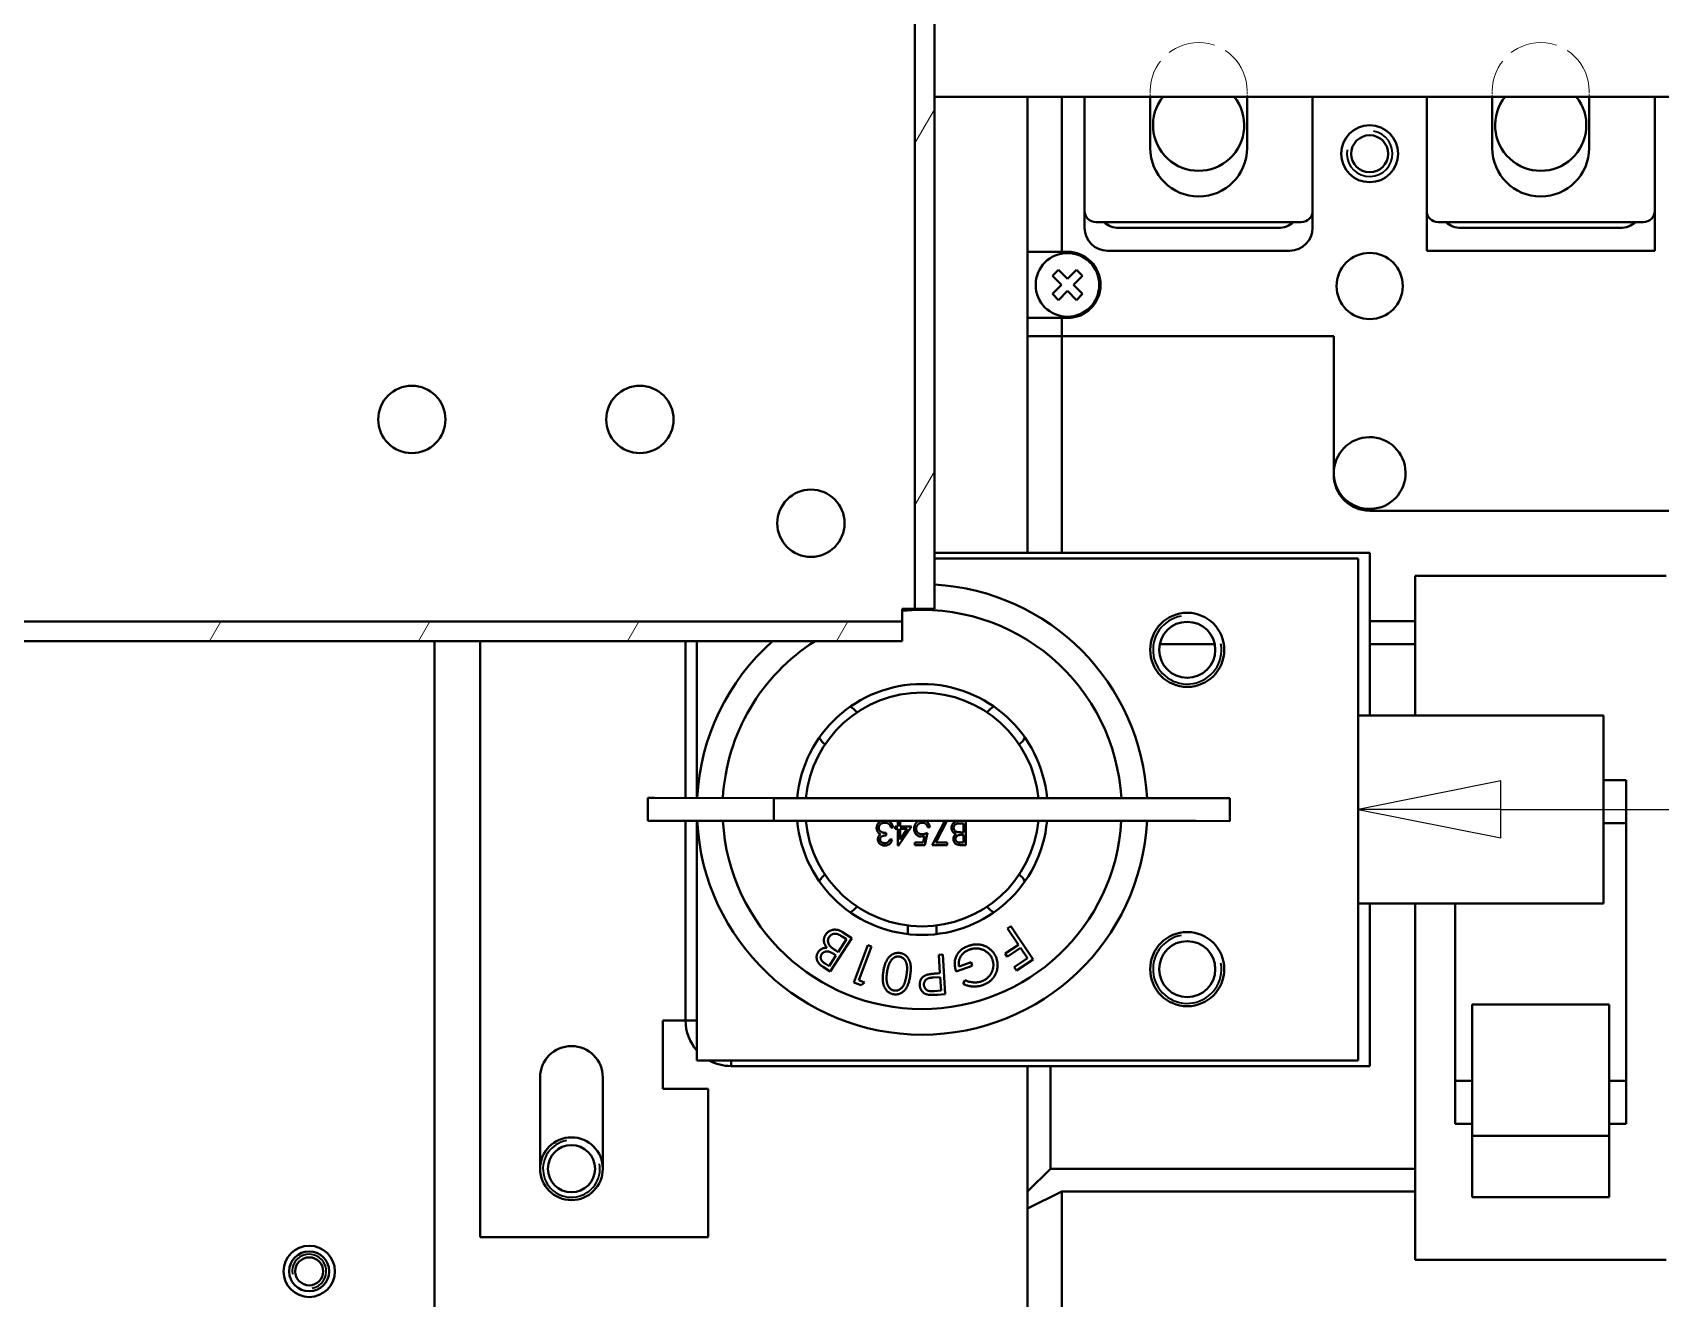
# Model space of a CAD drawing. Header units: millimetres. Extents: x 0 to 5945, y 0 to 4205.
# Drawn here: x 1734.5 to 1877.2, y 592.2 to 703.2 of the extents above; entities that cross this region are included whole.
import ezdxf

# ---------------------------------------------------------------- set-up
doc = ezdxf.new("R2010")
doc.units = ezdxf.units.MM
doc.header["$LTSCALE"] = 5
doc.linetypes.add('DASHED', pattern=[0.2067, 0.1654, -0.0413])
for name, color, linetype, lineweight in [('가려진 것(ISO)', 2, 'DASHED', 18), ('가시적인 것(ISO)', 3, 'Continuous', 40), ('가시적인 좁은 것(ISO)', 3, 'Continuous', 35), ('기호(ISO)', 5, 'Continuous', 25), ('해치(ISO)', 7, 'Continuous', 18)]:
    doc.layers.add(name, color=color, linetype=linetype, lineweight=lineweight)

msp = doc.modelspace()

# ---------------------------------------------------------------- hatches: boundary and pattern name
at = {"layer": '해치(ISO)'}
h = msp.add_hatch(dxfattribs=at)
h.set_pattern_fill('ANSI31', color=256, scale=127, angle=14.99998, style=0)
h.set_pattern_definition([(60, (0, 0), (-13.74815, 7.9375), [])])
edge = h.paths.add_edge_path()
edge.add_ellipse((1787.737, 669.241), major_axis=(2.95, 0), ratio=1, start_angle=0, end_angle=360)
edge = h.paths.add_edge_path()
edge.add_ellipse((1767.737, 669.241), major_axis=(2.95, 0), ratio=1, start_angle=0, end_angle=360)
edge = h.paths.add_edge_path()
edge.add_ellipse((1717.737, 669.241), major_axis=(2.95, 0), ratio=1, start_angle=0, end_angle=360)
edge = h.paths.add_edge_path()
edge.add_ellipse((1697.737, 669.241), major_axis=(2.95, 0), ratio=1, start_angle=0, end_angle=360)
edge = h.paths.add_edge_path()
edge.add_ellipse((1677.737, 669.241), major_axis=(2.95, 0), ratio=1, start_angle=0, end_angle=360)
edge = h.paths.add_edge_path()
edge.add_ellipse((1802.737, 734.141), major_axis=(2.95, 0), ratio=1, start_angle=0, end_angle=360)
edge = h.paths.add_edge_path()
edge.add_ellipse((1662.737, 734.141), major_axis=(2.95, 0), ratio=1, start_angle=0, end_angle=360)
edge = h.paths.add_edge_path()
edge.add_ellipse((1662.737, 660.141), major_axis=(2.95, 0), ratio=1, start_angle=0, end_angle=360)
edge = h.paths.add_edge_path()
edge.add_ellipse((1802.737, 660.141), major_axis=(2.95, 0), ratio=1, start_angle=0, end_angle=360)
h.paths.add_polyline_path([(1651.908, 741.641), (1651.908, 652.641), (1653.619, 652.641), (1653.619, 741.641)])
h.paths.add_polyline_path([(1813.565, 652.641), (1813.565, 741.641), (1811.855, 741.641), (1811.855, 652.641)])
h.paths.add_polyline_path([(1654.737, 651.523), (1654.737, 649.813), (1810.737, 649.813), (1810.737, 651.523)])
h.paths.add_polyline_path([(1654.737, 744.469), (1654.737, 742.759), (1810.737, 742.759), (1810.737, 744.469)])

# ---------------------------------------------------------------- linework, layer by layer
at = {"layer": '가려진 것(ISO)', "ltscale": 0.19037}
for p, q in [((1832.487, 698.041), (1832.487, 697.541)), ((1840.987, 697.541), (1840.987, 698.041)), ((1862.487, 697.541), (1862.487, 698.041)), ((1870.987, 698.041), (1870.987, 697.541))]:
    msp.add_line(p, q, dxfattribs=at)
at = {"layer": '가려진 것(ISO)', "ltscale": 5.086114}
for centre in [(1836.737, 698.041), (1866.737, 698.041)]:
    msp.add_arc(centre, 4.25, 0, 180, dxfattribs=at)
at = {"layer": '가시적인 것(ISO)'}
for p, q in [((1811.855, 741.641), (1811.855, 652.641)), ((1813.565, 652.641), (1813.565, 741.641)), ((1813.565, 697.541), (1938.737, 697.541)), ((1821.737, 683.941), (1821.737, 697.541)), ((1824.737, 683.941), (1824.737, 697.541)), ((1826.737, 697.541), (1826.737, 686.041)), ((1832.487, 697.541), (1832.487, 693.041)), ((1840.987, 693.041), (1840.987, 697.541)), ((1846.737, 697.541), (1846.737, 686.041)), ((1856.737, 697.541), (1856.737, 684.041)), ((1862.487, 693.041), (1862.487, 697.541)), ((1870.987, 697.541), (1870.987, 693.041)), ((1876.737, 697.541), (1876.737, 684.041)), ((1845.737, 686.541), (1827.737, 686.541)), ((1829.737, 686.041), (1843.737, 686.041)), ((1857.737, 686.541), (1875.737, 686.541)), ((1859.737, 686.041), (1873.737, 686.041)), ((1821.737, 683.941), (1821.737, 678.141)), ((1824.737, 683.941), (1821.737, 683.941)), ((1824.737, 683.941), (1825.237, 683.941)), ((1844.737, 684.041), (1828.737, 684.041)), ((1876.737, 684.041), (1856.737, 684.041)), ((1823.911, 681.837), (1824.441, 682.367)), ((1824.706, 681.041), (1823.911, 681.837)), ((1823.911, 680.246), (1824.706, 681.041)), ((1824.441, 682.367), (1825.237, 681.571)), ((1825.237, 681.571), (1826.032, 682.367)), ((1826.562, 681.837), (1825.767, 681.041)), ((1825.767, 681.041), (1826.562, 680.246)), ((1826.032, 682.367), (1826.562, 681.837)), ((1824.441, 679.715), (1823.911, 680.246)), ((1825.237, 680.511), (1824.441, 679.715)), ((1826.032, 679.715), (1825.237, 680.511)), ((1826.562, 680.246), (1826.032, 679.715)), ((1821.737, 676.541), (1821.737, 678.141)), ((1821.737, 678.141), (1824.737, 678.141)), ((1824.737, 678.141), (1825.237, 678.141)), ((1824.737, 676.541), (1824.737, 678.141)), ((1821.737, 676.541), (1821.737, 657.541)), ((1824.737, 676.541), (1821.737, 676.541)), ((1848.587, 676.541), (1824.737, 676.541)), ((1824.737, 676.541), (1824.737, 657.541)), ((1848.587, 676.541), (1848.587, 664.391)), ((1881.737, 661.241), (1851.737, 661.241)), ((1813.565, 657.541), (1851.737, 657.541)), ((1850.737, 657.041), (1813.565, 657.041)), ((1850.737, 657.041), (1850.737, 613.041)), ((1851.737, 657.541), (1851.737, 643.291)), ((1855.737, 655.541), (1855.737, 643.291)), ((1877.737, 655.541), (1855.737, 655.541)), ((1811.855, 652.641), (1810.737, 652.641)), ((1810.737, 651.523), (1810.737, 652.641)), ((1811.855, 652.641), (1813.565, 652.641)), ((1810.737, 651.523), (1654.737, 651.523)), ((1810.737, 649.813), (1810.737, 651.523)), ((1855.737, 651.541), (1851.737, 651.541)), ((1654.737, 649.813), (1810.737, 649.813)), ((1769.737, 649.813), (1769.737, 444.541)), ((1773.737, 597.541), (1773.737, 649.813)), ((1791.737, 636.05), (1791.737, 649.813)), ((1792.737, 649.813), (1792.737, 636.05)), ((1838.144, 649.541), (1833.33, 649.541)), ((1855.737, 649.541), (1851.737, 649.541)), ((1850.737, 643.291), (1872.237, 643.291)), ((1872.237, 626.791), (1872.237, 643.291)), ((1872.237, 637.608), (1874.237, 637.608)), ((1874.237, 607.474), (1874.237, 637.608)), ((1788.424, 636.052), (1788.423, 634.052)), ((1789.009, 636.051), (1788.424, 636.052)), ((1789.009, 636.051), (1799.487, 636.047)), ((1799.487, 636.047), (1799.486, 634.047)), ((1799.487, 636.047), (1836.487, 636.031)), ((1839.487, 636.029), (1836.487, 636.031)), ((1839.487, 636.029), (1839.486, 634.029)), ((1789.008, 634.051), (1788.423, 634.052)), ((1789.008, 634.051), (1799.486, 634.047)), ((1791.737, 616.541), (1791.737, 634.05)), ((1792.737, 634.05), (1792.737, 613.041)), ((1799.486, 634.047), (1836.486, 634.031)), ((1810.369, 633.554), (1810.37, 634.042)), ((1810.56, 634.042), (1810.559, 633.553)), ((1813.381, 631.924), (1814.467, 634.04)), ((1814.658, 634.004), (1813.702, 632.141)), ((1814.593, 634.04), (1814.658, 634.004)), ((1816.313, 634.039), (1816.312, 631.923)), ((1839.486, 634.029), (1836.486, 634.031)), ((1809.338, 632.984), (1809.338, 632.767)), ((1809.935, 633.472), (1809.745, 633.472)), ((1810.125, 633.337), (1810.125, 633.554)), ((1810.125, 633.554), (1810.369, 633.554)), ((1810.369, 633.336), (1810.125, 633.337)), ((1810.369, 631.871), (1810.369, 633.336)), ((1811.563, 633.553), (1810.407, 631.871)), ((1810.559, 633.553), (1811.563, 633.553)), ((1811.19, 633.336), (1810.559, 633.336)), ((1810.559, 632.417), (1811.19, 633.336)), ((1810.559, 633.336), (1810.559, 632.417)), ((1812.581, 632.141), (1812.696, 632.698)), ((1812.947, 632.983), (1812.73, 631.924)), ((1813.164, 633.498), (1812.974, 633.498)), ((1816.122, 633.822), (1815.852, 633.823)), ((1816.122, 632.818), (1815.994, 632.818)), ((1815.996, 633.035), (1816.122, 633.035)), ((1816.122, 633.035), (1816.122, 633.822)), ((1816.122, 632.14), (1816.122, 632.818)), ((1872.237, 633.841), (1874.237, 633.841)), ((1809.663, 632.414), (1809.853, 632.414)), ((1810.407, 631.871), (1810.369, 631.871)), ((1811.861, 631.925), (1811.861, 632.142)), ((1811.861, 632.142), (1812.581, 632.141)), ((1812.73, 631.924), (1811.861, 631.925)), ((1814.683, 631.923), (1813.381, 631.924)), ((1813.702, 632.141), (1814.683, 632.141)), ((1814.683, 632.141), (1814.683, 631.923)), ((1815.864, 632.14), (1816.122, 632.14)), ((1816.312, 631.923), (1815.899, 631.923)), ((1850.737, 626.791), (1872.237, 626.791)), ((1851.737, 626.791), (1851.737, 612.541)), ((1855.737, 626.791), (1855.737, 595.541)), ((1859.237, 607.474), (1859.237, 626.791)), ((1805.851, 623.662), (1805.488, 623.896)), ((1805.518, 624.285), (1806.324, 623.763)), ((1811.237, 624.868), (1811.237, 624.112)), ((1813.737, 624.868), (1813.737, 624.112)), ((1819.976, 624.606), (1820.264, 624.8)), ((1820.931, 623.184), (1819.976, 624.606)), ((1820.264, 624.8), (1822.213, 621.899)), ((1806.324, 623.763), (1804.427, 620.83)), ((1804.958, 622.645), (1805.124, 622.538)), ((1805.124, 622.538), (1805.851, 623.662)), ((1806.488, 619.881), (1807.725, 623.137)), ((1808.048, 623.014), (1806.932, 620.078)), ((1807.725, 623.137), (1808.048, 623.014)), ((1819.766, 622.401), (1820.931, 623.184)), ((1821.123, 622.898), (1819.958, 622.115)), ((1821.733, 621.992), (1821.123, 622.898)), ((1804.427, 620.83), (1803.848, 621.205)), ((1803.986, 621.522), (1804.324, 621.303)), ((1804.324, 621.303), (1804.932, 622.243)), ((1804.932, 622.243), (1804.765, 622.351)), ((1813.951, 622.297), (1814.299, 622.318)), ((1814.053, 620.678), (1813.951, 622.297)), ((1814.299, 622.318), (1814.518, 618.837)), ((1816.889, 621.334), (1815.472, 620.835)), ((1815.729, 621.281), (1816.777, 621.651)), ((1816.777, 621.651), (1816.889, 621.334)), ((1819.958, 622.115), (1819.766, 622.401)), ((1820.568, 621.209), (1821.733, 621.992)), ((1820.76, 620.923), (1820.568, 621.209)), ((1822.213, 621.899), (1820.76, 620.923)), ((1807.128, 619.638), (1806.488, 619.881)), ((1806.932, 620.078), (1807.444, 619.884)), ((1807.444, 619.884), (1807.128, 619.638)), ((1814.075, 620.337), (1813.485, 620.307)), ((1813.805, 620.662), (1814.053, 620.678)), ((1814.149, 619.154), (1814.075, 620.337)), ((1816.075, 619.743), (1816.245, 620.075)), ((1813.534, 619.116), (1814.149, 619.154)), ((1814.518, 618.837), (1813.824, 618.794)), ((1860.737, 617.942), (1872.737, 617.942)), ((1860.737, 617.942), (1860.737, 606.42)), ((1872.737, 617.942), (1872.737, 606.42)), ((1789.737, 616.541), (1791.737, 616.541)), ((1789.737, 610.541), (1789.737, 616.541)), ((1792.737, 616.541), (1791.737, 616.541)), ((1850.737, 613.041), (1792.737, 613.041)), ((1795.737, 613.041), (1795.737, 612.541)), ((1851.737, 612.541), (1795.737, 612.541)), ((1821.737, 612.541), (1821.737, 601.541)), ((1823.737, 612.541), (1823.737, 603.541)), ((1778.987, 603.541), (1778.987, 611.541)), ((1784.487, 611.541), (1784.487, 603.541)), ((1859.237, 611.241), (1860.737, 611.241)), ((1872.737, 611.241), (1874.237, 611.241)), ((1793.737, 610.541), (1789.737, 610.541)), ((1793.737, 610.541), (1793.737, 597.541)), ((1859.237, 607.474), (1860.737, 607.474)), ((1872.737, 607.474), (1874.237, 607.474)), ((1860.737, 606.42), (1860.737, 601.058)), ((1860.737, 606.42), (1872.737, 606.42)), ((1872.737, 606.42), (1872.737, 601.058)), ((1823.737, 603.541), (1821.737, 601.541)), ((1823.737, 603.541), (1855.737, 603.541)), ((1821.737, 600.041), (1821.737, 601.541)), ((1821.737, 600.041), (1824.737, 601.541)), ((1824.737, 601.541), (1855.737, 601.541)), ((1824.737, 601.541), (1824.737, 576.541)), ((1860.737, 601.058), (1872.737, 601.058)), ((1821.737, 600.041), (1821.737, 576.541)), ((1793.737, 597.541), (1773.737, 597.541)), ((1855.737, 595.541), (1877.737, 595.541))]:
    msp.add_line(p, q, dxfattribs=at)
for centre, radius in [((1851.737, 692.541), 2.5), ((1851.737, 692.541), 1.621), ((1825.237, 681.041), 2.79), ((1851.737, 680.941), 2.9), ((1767.737, 669.241), 2.95), ((1787.737, 669.241), 2.95), ((1802.737, 660.141), 2.95), ((1835.737, 649.041), 3.25), ((1835.737, 649.041), 2.459), ((1835.737, 621.041), 3.25), ((1835.737, 621.041), 2.459), ((1781.737, 603.541), 2.067), ((1758.737, 594.541), 2.25), ((1758.737, 594.541), 1.75), ((1758.737, 594.541), 1.229)]:
    msp.add_circle(centre, radius, dxfattribs=at)
for centre, radius, start, end in [((1836.737, 695.041), 4, 141.31781, 38.68219), ((1866.737, 695.041), 4, 141.31781, 38.68219), ((1836.737, 693.041), 4.25, 180, 0), ((1866.737, 693.041), 4.25, 180, 0), ((1827.737, 687.541), 1, 180, 270), ((1845.737, 687.541), 1, 270, 0), ((1857.737, 687.541), 1, 180, 270), ((1875.737, 687.541), 1, 270, 0), ((1828.737, 686.041), 2, 180, 270), ((1829.737, 688.041), 2, 228.59038, 270), ((1843.737, 688.041), 2, 270, 311.40962), ((1844.737, 686.041), 2, 270, 0), ((1859.737, 688.041), 2, 228.59038, 270), ((1873.737, 688.041), 2, 270, 311.40962), ((1825.237, 681.041), 2.9, 270, 90), ((1851.737, 664.541), 3.15, 182.62958, 180), ((1851.737, 664.391), 3.15, 179.90207, 179.90972), ((1851.737, 664.391), 3.15, 180, 270), ((1812.487, 635.041), 19.75, 2.87743, 86.86987), ((1812.487, 635.041), 17.5, 3.25096, 95.73917), ((1812.487, 635.041), 19.75, 131.58881, 177.07284), ((1812.487, 635.041), 17.5, 122.42545, 176.69931), ((1812.487, 635.041), 11, 5.19104, 174.75923), ((1812.487, 635.041), 10.25, 5.57387, 174.3764), ((1805.203, 642.324), 2, 37.99092, 60.35542), ((1819.77, 642.324), 2, 119.64458, 142.00908), ((1805.203, 642.324), 2, 209.64458, 232.00908), ((1819.77, 642.324), 2, 307.99092, 330.35542), ((1812.487, 635.041), 19.75, 182.87743, 357.07284), ((1812.487, 635.041), 17.5, 183.25096, 356.69931), ((1812.487, 635.041), 11, 185.19104, 354.75923), ((1812.487, 635.041), 10.25, 185.57387, 354.3764), ((1805.203, 627.758), 2, 127.99092, 150.35542), ((1819.77, 627.758), 2, 29.64458, 52.00908), ((1805.203, 627.758), 2, 299.64458, 322.00908), ((1819.77, 627.758), 2, 217.99092, 240.35542), ((1795.737, 616.541), 4, 180, 221.40962), ((1781.737, 611.541), 2.75, 0, 180), ((1795.737, 616.541), 4, 241.04498, 270), ((1781.737, 603.541), 2.75, 0, 180), ((1781.737, 603.541), 2.75, 180, 0)]:
    msp.add_arc(centre, radius, start, end, dxfattribs=at)
for points, knots in [([(1808.497, 633.414), (1808.498, 633.444), (1808.5, 633.503), (1808.52, 633.59), (1808.55, 633.676), (1808.592, 633.757), (1808.644, 633.834), (1808.706, 633.902), (1808.777, 633.961), (1808.853, 634.008), (1808.906, 634.033), (1808.931, 634.043)], [0, 0, 0, 0, 0.07964825, 0.15892168, 0.23961949, 0.32260943, 0.40603464, 0.4876021, 0.56968463, 0.65303615, 0.72687732, 0.72687732, 0.72687732, 0.72687732]), ([(1809.226, 633.88), (1809.206, 633.879), (1809.167, 633.879), (1809.111, 633.872), (1809.057, 633.862), (1809.007, 633.847), (1808.959, 633.829), (1808.915, 633.805), (1808.873, 633.778), (1808.835, 633.747), (1808.8, 633.713), (1808.77, 633.677), (1808.744, 633.64), (1808.723, 633.601), (1808.707, 633.561), (1808.696, 633.519), (1808.688, 633.476), (1808.687, 633.447), (1808.687, 633.432)], [0, 0, 0, 0, 0.0760717, 0.1487517, 0.2184028, 0.2857596, 0.350598, 0.414964, 0.4780693, 0.5417607, 0.6043499, 0.664075, 0.7214636, 0.7775871, 0.8326444, 0.8878435, 0.9434603, 1, 1, 1, 1]), ([(1809.58, 633.765), (1809.568, 633.774), (1809.544, 633.792), (1809.505, 633.816), (1809.465, 633.836), (1809.421, 633.851), (1809.376, 633.864), (1809.328, 633.873), (1809.278, 633.879), (1809.243, 633.879), (1809.226, 633.88)], [0, 0, 0, 0, 0.1182713, 0.23617753, 0.35566293, 0.47590416, 0.60012734, 0.72860812, 0.86131348, 1, 1, 1, 1]), ([(1809.523, 634.042), (1809.529, 634.04), (1809.553, 634.029), (1809.595, 634.008), (1809.646, 633.976), (1809.694, 633.939), (1809.738, 633.897), (1809.779, 633.85), (1809.815, 633.798), (1809.847, 633.742), (1809.876, 633.681), (1809.9, 633.616), (1809.92, 633.546), (1809.93, 633.497), (1809.935, 633.472)], [0.28985137, 0.28985137, 0.28985137, 0.28985137, 0.30854843, 0.36639796, 0.42454219, 0.48317, 0.5422434, 0.60173935, 0.662506, 0.72485551, 0.78912783, 0.8563464, 0.92629523, 1, 1, 1, 1]), ([(1811.78, 633.35), (1811.781, 633.367), (1811.782, 633.401), (1811.786, 633.452), (1811.794, 633.502), (1811.804, 633.551), (1811.818, 633.598), (1811.834, 633.645), (1811.854, 633.69), (1811.877, 633.734), (1811.902, 633.777), (1811.929, 633.817), (1811.959, 633.854), (1811.99, 633.889), (1812.024, 633.921), (1812.06, 633.951), (1812.098, 633.978), (1812.138, 634.003), (1812.179, 634.024), (1812.207, 634.036), (1812.22, 634.041)], [0, 0, 0, 0, 0.04401447, 0.08743412, 0.1301184, 0.17255369, 0.21455476, 0.25629809, 0.29843823, 0.340849, 0.38271519, 0.42392405, 0.46424624, 0.50407367, 0.54386191, 0.58356672, 0.62309432, 0.66322906, 0.70355126, 0.73999938, 0.73999938, 0.73999938, 0.73999938]), ([(1812.508, 633.878), (1812.49, 633.878), (1812.454, 633.877), (1812.401, 633.869), (1812.351, 633.858), (1812.302, 633.84), (1812.256, 633.819), (1812.211, 633.792), (1812.168, 633.761), (1812.128, 633.726), (1812.091, 633.686), (1812.059, 633.644), (1812.032, 633.6), (1812.009, 633.553), (1811.992, 633.503), (1811.979, 633.452), (1811.972, 633.397), (1811.971, 633.36), (1811.97, 633.342)], [0, 0, 0, 0, 0.0642073, 0.1264247, 0.1876803, 0.2482164, 0.3083051, 0.369661, 0.4316986, 0.4959469, 0.559758, 0.6222954, 0.6839106, 0.7450924, 0.8067402, 0.8690866, 0.93329, 1, 1, 1, 1]), ([(1812.974, 633.498), (1812.97, 633.518), (1812.961, 633.557), (1812.941, 633.612), (1812.917, 633.66), (1812.888, 633.704), (1812.854, 633.741), (1812.815, 633.775), (1812.771, 633.805), (1812.723, 633.831), (1812.672, 633.852), (1812.618, 633.867), (1812.563, 633.877), (1812.526, 633.878), (1812.508, 633.878)], [0, 0, 0, 0, 0.0946873, 0.1819942, 0.2643769, 0.3421799, 0.4186176, 0.4965091, 0.5773691, 0.6615106, 0.7467326, 0.831258, 0.9152056, 1, 1, 1, 1]), ([(1812.787, 634.041), (1812.795, 634.038), (1812.819, 634.026), (1812.86, 634.002), (1812.909, 633.969), (1812.954, 633.929), (1812.996, 633.887), (1813.033, 633.84), (1813.067, 633.791), (1813.095, 633.738), (1813.12, 633.682), (1813.139, 633.624), (1813.155, 633.562), (1813.161, 633.52), (1813.164, 633.498)], [0.28511236, 0.28511236, 0.28511236, 0.28511236, 0.31063718, 0.37076641, 0.43161474, 0.49352297, 0.55588346, 0.61734237, 0.67866804, 0.74071136, 0.80298536, 0.86680258, 0.93234717, 1, 1, 1, 1]), ([(1815.064, 633.439), (1815.065, 633.46), (1815.066, 633.5), (1815.074, 633.56), (1815.089, 633.617), (1815.109, 633.672), (1815.135, 633.724), (1815.167, 633.774), (1815.205, 633.822), (1815.247, 633.867), (1815.295, 633.907), (1815.347, 633.943), (1815.403, 633.973), (1815.463, 633.997), (1815.526, 634.016), (1815.594, 634.03), (1815.666, 634.039), (1815.715, 634.039), (1815.74, 634.04)], [0, 0, 0, 0, 0.0611603, 0.1203346, 0.1781803, 0.2352351, 0.292683, 0.3511862, 0.4104566, 0.4717199, 0.5337612, 0.595739, 0.6578875, 0.7212952, 0.7868225, 0.8546862, 0.925478, 1, 1, 1, 1]), ([(1808.623, 633.038), (1808.613, 633.052), (1808.593, 633.079), (1808.568, 633.124), (1808.545, 633.169), (1808.528, 633.216), (1808.514, 633.263), (1808.504, 633.312), (1808.498, 633.363), (1808.497, 633.397), (1808.497, 633.414)], [0, 0, 0, 0, 0.1281355, 0.2541727, 0.3781116, 0.5017123, 0.6239863, 0.7470956, 0.8728746, 1, 1, 1, 1]), ([(1808.605, 632.422), (1808.606, 632.444), (1808.607, 632.488), (1808.619, 632.552), (1808.639, 632.612), (1808.666, 632.669), (1808.701, 632.722), (1808.744, 632.771), (1808.794, 632.817), (1808.833, 632.844), (1808.852, 632.857)], [0, 0, 0, 0, 0.1280675, 0.2506083, 0.3706302, 0.4900722, 0.6103748, 0.7343131, 0.8632165, 1, 1, 1, 1]), ([(1808.852, 632.857), (1808.83, 632.868), (1808.785, 632.89), (1808.724, 632.932), (1808.669, 632.981), (1808.639, 633.019), (1808.623, 633.038)], [0, 0, 0, 0, 0.2538796, 0.5030089, 0.7502911, 1, 1, 1, 1]), ([(1808.687, 633.432), (1808.688, 633.412), (1808.69, 633.373), (1808.704, 633.315), (1808.727, 633.259), (1808.759, 633.207), (1808.799, 633.158), (1808.845, 633.114), (1808.898, 633.078), (1808.947, 633.053), (1808.99, 633.036), (1809.028, 633.025), (1809.069, 633.015), (1809.115, 633.007), (1809.165, 632.999), (1809.219, 632.993), (1809.277, 632.988), (1809.317, 632.985), (1809.338, 632.984)], [0, 0, 0, 0, 0.06690919, 0.13348544, 0.20103512, 0.27123434, 0.34287998, 0.41383613, 0.48597662, 0.56022956, 0.59988418, 0.64405484, 0.69189193, 0.74468752, 0.80149178, 0.8628577, 0.92932838, 1, 1, 1, 1]), ([(1809.338, 632.767), (1809.312, 632.767), (1809.26, 632.766), (1809.185, 632.755), (1809.114, 632.741), (1809.047, 632.718), (1808.986, 632.693), (1808.933, 632.662), (1808.889, 632.629), (1808.854, 632.592), (1808.828, 632.551), (1808.809, 632.51), (1808.797, 632.466), (1808.796, 632.436), (1808.795, 632.421)], [0, 0, 0, 0, 0.1101656, 0.2157873, 0.3180274, 0.417574, 0.5116505, 0.5961621, 0.6729345, 0.7436696, 0.810677, 0.874059, 0.9366963, 1, 1, 1, 1]), ([(1809.745, 633.472), (1809.74, 633.489), (1809.731, 633.52), (1809.714, 633.566), (1809.696, 633.608), (1809.676, 633.646), (1809.655, 633.681), (1809.631, 633.713), (1809.607, 633.741), (1809.588, 633.757), (1809.58, 633.765)], [0, 0, 0, 0, 0.1497704, 0.2913164, 0.4259664, 0.5521596, 0.6715274, 0.7861216, 0.8953251, 1, 1, 1, 1]), ([(1812.446, 632.657), (1812.423, 632.658), (1812.376, 632.659), (1812.308, 632.668), (1812.243, 632.684), (1812.182, 632.705), (1812.123, 632.732), (1812.068, 632.766), (1812.016, 632.806), (1811.968, 632.851), (1811.924, 632.901), (1811.885, 632.955), (1811.853, 633.013), (1811.826, 633.073), (1811.805, 633.138), (1811.791, 633.205), (1811.782, 633.276), (1811.781, 633.325), (1811.78, 633.35)], [0, 0, 0, 0, 0.0658076, 0.1293943, 0.1908941, 0.2512811, 0.310815, 0.370371, 0.4307683, 0.4928813, 0.5551039, 0.6160671, 0.677256, 0.7382598, 0.8007621, 0.8647776, 0.9310453, 1, 1, 1, 1]), ([(1811.97, 633.342), (1811.971, 633.325), (1811.971, 633.291), (1811.978, 633.243), (1811.989, 633.197), (1812.004, 633.153), (1812.024, 633.112), (1812.048, 633.073), (1812.076, 633.037), (1812.109, 633.004), (1812.145, 632.973), (1812.184, 632.947), (1812.227, 632.924), (1812.272, 632.905), (1812.32, 632.892), (1812.371, 632.881), (1812.425, 632.875), (1812.462, 632.875), (1812.481, 632.874)], [0, 0, 0, 0, 0.0653514, 0.127916, 0.1883602, 0.2472161, 0.3056301, 0.3637698, 0.4226609, 0.4826873, 0.5433002, 0.604118, 0.6649649, 0.7274135, 0.7914676, 0.8580554, 0.9270368, 1, 1, 1, 1]), ([(1812.696, 632.698), (1812.673, 632.692), (1812.63, 632.68), (1812.566, 632.667), (1812.505, 632.659), (1812.465, 632.658), (1812.446, 632.657)], [0, 0, 0, 0, 0.2750684, 0.5329015, 0.7739735, 1, 1, 1, 1]), ([(1812.481, 632.874), (1812.497, 632.875), (1812.531, 632.875), (1812.583, 632.881), (1812.638, 632.889), (1812.695, 632.901), (1812.754, 632.916), (1812.816, 632.935), (1812.881, 632.957), (1812.925, 632.974), (1812.947, 632.983)], [0, 0, 0, 0, 0.102203, 0.2110233, 0.3250997, 0.4465021, 0.5737877, 0.7089007, 0.8503579, 1, 1, 1, 1]), ([(1815.471, 632.898), (1815.447, 632.907), (1815.401, 632.925), (1815.338, 632.956), (1815.283, 632.99), (1815.237, 633.027), (1815.198, 633.067), (1815.163, 633.111), (1815.134, 633.158), (1815.109, 633.209), (1815.089, 633.263), (1815.074, 633.32), (1815.066, 633.379), (1815.065, 633.419), (1815.064, 633.439)], [0, 0, 0, 0, 0.1060575, 0.2029143, 0.2903002, 0.3702226, 0.4463837, 0.5213969, 0.5982911, 0.6761425, 0.7555287, 0.8348872, 0.916646, 1, 1, 1, 1]), ([(1815.226, 632.448), (1815.227, 632.471), (1815.228, 632.517), (1815.241, 632.584), (1815.26, 632.648), (1815.287, 632.709), (1815.323, 632.764), (1815.364, 632.816), (1815.414, 632.86), (1815.452, 632.885), (1815.471, 632.898)], [0, 0, 0, 0, 0.1305691, 0.2565806, 0.3805516, 0.5036229, 0.6257393, 0.7475486, 0.8717661, 1, 1, 1, 1]), ([(1815.899, 631.923), (1815.878, 631.923), (1815.839, 631.923), (1815.782, 631.926), (1815.729, 631.931), (1815.679, 631.938), (1815.633, 631.946), (1815.59, 631.956), (1815.551, 631.968), (1815.505, 631.988), (1815.451, 632.016), (1815.394, 632.059), (1815.345, 632.11), (1815.302, 632.169), (1815.269, 632.233), (1815.244, 632.301), (1815.229, 632.373), (1815.227, 632.423), (1815.226, 632.448)], [0, 0, 0, 0, 0.0625941, 0.1213229, 0.1766801, 0.2283651, 0.2768684, 0.3218791, 0.3640986, 0.4033557, 0.4779679, 0.5505355, 0.6235845, 0.6981749, 0.7733537, 0.8472811, 0.9228183, 1, 1, 1, 1]), ([(1815.852, 633.823), (1815.833, 633.822), (1815.795, 633.822), (1815.741, 633.82), (1815.691, 633.817), (1815.646, 633.812), (1815.604, 633.806), (1815.566, 633.799), (1815.532, 633.79), (1815.492, 633.776), (1815.448, 633.755), (1815.4, 633.724), (1815.357, 633.686), (1815.321, 633.643), (1815.291, 633.595), (1815.27, 633.545), (1815.256, 633.493), (1815.255, 633.457), (1815.254, 633.439)], [0, 0, 0, 0, 0.0725025, 0.139739, 0.2017951, 0.2598219, 0.312206, 0.3607734, 0.4045403, 0.4436981, 0.5168408, 0.5878743, 0.6579654, 0.7289694, 0.7993077, 0.8666358, 0.9331163, 1, 1, 1, 1]), ([(1815.254, 633.439), (1815.254, 633.428), (1815.254, 633.406), (1815.259, 633.373), (1815.267, 633.341), (1815.276, 633.311), (1815.29, 633.282), (1815.306, 633.253), (1815.324, 633.226), (1815.354, 633.191), (1815.396, 633.152), (1815.456, 633.112), (1815.525, 633.081), (1815.574, 633.068), (1815.6, 633.061)], [0, 0, 0, 0, 0.0602874, 0.1196024, 0.1775034, 0.2351427, 0.2921326, 0.3508712, 0.4100979, 0.4707315, 0.5948287, 0.7225788, 0.8566914, 1, 1, 1, 1]), ([(1815.994, 632.818), (1815.976, 632.818), (1815.94, 632.818), (1815.887, 632.816), (1815.839, 632.813), (1815.794, 632.809), (1815.754, 632.803), (1815.717, 632.796), (1815.684, 632.788), (1815.645, 632.775), (1815.602, 632.756), (1815.555, 632.726), (1815.514, 632.69), (1815.48, 632.649), (1815.451, 632.604), (1815.432, 632.555), (1815.418, 632.504), (1815.417, 632.469), (1815.416, 632.451)], [0, 0, 0, 0, 0.072301, 0.1397003, 0.2022885, 0.2605995, 0.3131903, 0.3617389, 0.4057065, 0.44554, 0.518832, 0.5897782, 0.6588675, 0.7284305, 0.7972827, 0.8648154, 0.9313638, 1, 1, 1, 1]), ([(1815.416, 632.451), (1815.417, 632.44), (1815.417, 632.417), (1815.422, 632.383), (1815.431, 632.351), (1815.442, 632.321), (1815.458, 632.294), (1815.476, 632.268), (1815.498, 632.244), (1815.524, 632.222), (1815.553, 632.203), (1815.585, 632.186), (1815.622, 632.172), (1815.663, 632.16), (1815.708, 632.151), (1815.756, 632.144), (1815.809, 632.141), (1815.845, 632.14), (1815.864, 632.14)], [0, 0, 0, 0, 0.0570031, 0.1118179, 0.1644024, 0.2158698, 0.2668411, 0.317479, 0.3699021, 0.4234004, 0.4797184, 0.5392415, 0.6024307, 0.6710295, 0.7444848, 0.823454, 0.9087403, 1, 1, 1, 1]), ([(1815.6, 633.061), (1815.61, 633.059), (1815.633, 633.054), (1815.669, 633.049), (1815.711, 633.045), (1815.758, 633.042), (1815.81, 633.039), (1815.867, 633.037), (1815.93, 633.036), (1815.974, 633.036), (1815.996, 633.035)], [0, 0, 0, 0, 0.0793065, 0.1719528, 0.2770565, 0.3947306, 0.5261773, 0.6713448, 0.8292853, 1, 1, 1, 1]), ([(1809.223, 631.872), (1809.195, 631.872), (1809.141, 631.874), (1809.06, 631.889), (1808.983, 631.913), (1808.909, 631.946), (1808.841, 631.987), (1808.78, 632.035), (1808.727, 632.09), (1808.683, 632.151), (1808.649, 632.216), (1808.623, 632.283), (1808.608, 632.352), (1808.606, 632.398), (1808.605, 632.422)], [0, 0, 0, 0, 0.09025425, 0.17853979, 0.26609303, 0.35463098, 0.44188615, 0.52574692, 0.60811363, 0.69019727, 0.77082148, 0.84832618, 0.92401174, 1, 1, 1, 1]), ([(1808.795, 632.421), (1808.795, 632.41), (1808.796, 632.388), (1808.802, 632.356), (1808.811, 632.325), (1808.824, 632.294), (1808.842, 632.266), (1808.863, 632.238), (1808.887, 632.212), (1808.916, 632.187), (1808.946, 632.164), (1808.98, 632.144), (1809.015, 632.127), (1809.052, 632.113), (1809.092, 632.102), (1809.133, 632.094), (1809.176, 632.09), (1809.206, 632.089), (1809.221, 632.089)], [0, 0, 0, 0, 0.0552745, 0.1099661, 0.1632474, 0.2180762, 0.2733009, 0.3309093, 0.3909945, 0.454176, 0.5188615, 0.5833105, 0.6485167, 0.7150309, 0.7825021, 0.8523227, 0.9249285, 1, 1, 1, 1]), ([(1809.221, 632.089), (1809.245, 632.089), (1809.292, 632.091), (1809.36, 632.105), (1809.423, 632.128), (1809.471, 632.156), (1809.507, 632.183), (1809.532, 632.206), (1809.557, 632.233), (1809.58, 632.263), (1809.603, 632.296), (1809.624, 632.332), (1809.645, 632.372), (1809.657, 632.4), (1809.663, 632.414)], [0, 0, 0, 0, 0.1227119, 0.239685, 0.3518159, 0.4637661, 0.5208178, 0.5794483, 0.6406041, 0.7052975, 0.7736339, 0.8446694, 0.9200565, 1, 1, 1, 1]), ([(1809.853, 632.414), (1809.848, 632.393), (1809.838, 632.351), (1809.817, 632.292), (1809.794, 632.235), (1809.767, 632.183), (1809.737, 632.134), (1809.702, 632.09), (1809.665, 632.048), (1809.624, 632.012), (1809.581, 631.979), (1809.536, 631.95), (1809.488, 631.926), (1809.439, 631.906), (1809.387, 631.891), (1809.334, 631.88), (1809.279, 631.873), (1809.242, 631.872), (1809.223, 631.872)], [0, 0, 0, 0, 0.0726253, 0.1419766, 0.2089849, 0.2739569, 0.3368893, 0.398745, 0.4601159, 0.5208249, 0.5809945, 0.6401519, 0.6986225, 0.7572711, 0.8164267, 0.876254, 0.9371653, 1, 1, 1, 1]), ([(1804.146, 622.903), (1804.118, 622.94), (1804.065, 623.009), (1803.999, 623.115), (1803.947, 623.215), (1803.91, 623.312), (1803.886, 623.407), (1803.875, 623.502), (1803.873, 623.597), (1803.881, 623.693), (1803.901, 623.789), (1803.93, 623.882), (1803.971, 623.973), (1804.006, 624.03), (1804.023, 624.059)], [0, 0, 0, 0, 0.1100074, 0.2090568, 0.2988937, 0.3801656, 0.4562978, 0.531877, 0.6079928, 0.6849431, 0.7626364, 0.8401441, 0.9192847, 1, 1, 1, 1]), ([(1804.023, 624.059), (1804.042, 624.087), (1804.08, 624.143), (1804.147, 624.219), (1804.219, 624.285), (1804.297, 624.344), (1804.381, 624.394), (1804.471, 624.434), (1804.567, 624.467), (1804.668, 624.49), (1804.772, 624.505), (1804.877, 624.506), (1804.983, 624.498), (1805.09, 624.477), (1805.197, 624.446), (1805.305, 624.404), (1805.412, 624.349), (1805.483, 624.307), (1805.518, 624.285)], [0, 0, 0, 0, 0.0608361, 0.1197573, 0.1777252, 0.2347331, 0.2918489, 0.3499849, 0.409379, 0.4705896, 0.5327834, 0.5948506, 0.6571035, 0.7211199, 0.7865836, 0.8545725, 0.9254321, 1, 1, 1, 1]), ([(1804.331, 623.867), (1804.312, 623.834), (1804.275, 623.77), (1804.242, 623.664), (1804.229, 623.555), (1804.235, 623.442), (1804.262, 623.33), (1804.309, 623.22), (1804.375, 623.114), (1804.432, 623.051), (1804.461, 623.018)], [0, 0, 0, 0, 0.1213326, 0.2383143, 0.3544611, 0.4751864, 0.5990741, 0.7259871, 0.8583055, 1, 1, 1, 1]), ([(1805.488, 623.896), (1805.462, 623.913), (1805.412, 623.944), (1805.338, 623.989), (1805.268, 624.027), (1805.202, 624.061), (1805.14, 624.088), (1805.082, 624.111), (1805.028, 624.128), (1804.963, 624.143), (1804.883, 624.151), (1804.79, 624.147), (1804.698, 624.13), (1804.609, 624.099), (1804.525, 624.057), (1804.45, 624.004), (1804.383, 623.942), (1804.349, 623.892), (1804.331, 623.867)], [0, 0, 0, 0, 0.07066196, 0.13617405, 0.1972333, 0.25346038, 0.30544737, 0.35254049, 0.39569104, 0.43462939, 0.50671107, 0.57738316, 0.64810991, 0.72052438, 0.79254449, 0.86157956, 0.93044858, 1, 1, 1, 1]), ([(1803.848, 621.205), (1803.82, 621.223), (1803.766, 621.259), (1803.688, 621.314), (1803.618, 621.369), (1803.554, 621.423), (1803.496, 621.476), (1803.447, 621.53), (1803.403, 621.582), (1803.353, 621.649), (1803.305, 621.737), (1803.263, 621.847), (1803.238, 621.962), (1803.231, 622.081), (1803.24, 622.199), (1803.267, 622.315), (1803.309, 622.428), (1803.351, 622.497), (1803.372, 622.532)], [0, 0, 0, 0, 0.0631751, 0.1224985, 0.178052, 0.230269, 0.2792434, 0.3248018, 0.3670903, 0.4066063, 0.4813176, 0.5539664, 0.6269945, 0.70118, 0.775899, 0.849116, 0.9237142, 1, 1, 1, 1]), ([(1803.372, 622.532), (1803.394, 622.563), (1803.437, 622.624), (1803.514, 622.705), (1803.601, 622.772), (1803.696, 622.828), (1803.8, 622.869), (1803.91, 622.897), (1804.027, 622.909), (1804.106, 622.905), (1804.146, 622.903)], [0, 0, 0, 0, 0.1256887, 0.2479089, 0.3688152, 0.4900216, 0.6127639, 0.7373682, 0.8651323, 1, 1, 1, 1]), ([(1804.765, 622.351), (1804.74, 622.367), (1804.692, 622.397), (1804.622, 622.44), (1804.556, 622.476), (1804.493, 622.508), (1804.434, 622.534), (1804.38, 622.556), (1804.329, 622.573), (1804.266, 622.588), (1804.192, 622.598), (1804.104, 622.597), (1804.018, 622.581), (1803.935, 622.554), (1803.858, 622.515), (1803.789, 622.464), (1803.727, 622.405), (1803.693, 622.358), (1803.677, 622.334)], [0, 0, 0, 0, 0.0711972, 0.1374093, 0.1988984, 0.2555213, 0.3078665, 0.3555214, 0.3991507, 0.4382605, 0.5109365, 0.5813483, 0.6510747, 0.7216352, 0.7917167, 0.8604255, 0.9294829, 1, 1, 1, 1]), ([(1804.461, 623.018), (1804.473, 623.006), (1804.498, 622.98), (1804.542, 622.943), (1804.592, 622.901), (1804.65, 622.856), (1804.717, 622.808), (1804.79, 622.756), (1804.871, 622.701), (1804.929, 622.664), (1804.958, 622.645)], [0, 0, 0, 0, 0.0796314, 0.1722232, 0.2770527, 0.3957755, 0.5264292, 0.6710912, 0.8291429, 1, 1, 1, 1]), ([(1809.087, 620.83), (1809.096, 620.883), (1809.113, 620.986), (1809.143, 621.135), (1809.177, 621.275), (1809.215, 621.406), (1809.256, 621.527), (1809.301, 621.64), (1809.349, 621.744), (1809.401, 621.84), (1809.457, 621.927), (1809.515, 622.007), (1809.576, 622.081), (1809.64, 622.148), (1809.706, 622.21), (1809.775, 622.264), (1809.847, 622.314), (1809.922, 622.354), (1809.998, 622.39), (1810.076, 622.418), (1810.155, 622.441), (1810.235, 622.457), (1810.316, 622.466), (1810.398, 622.47), (1810.48, 622.466), (1810.535, 622.459), (1810.563, 622.455)], [0, 0, 0, 0, 0.0649869, 0.1268269, 0.1851513, 0.2405435, 0.2925615, 0.3418675, 0.3883389, 0.4321515, 0.4739935, 0.5139575, 0.5527638, 0.5904079, 0.6268584, 0.6627266, 0.6977724, 0.7325457, 0.7666736, 0.8003488, 0.8334981, 0.8665947, 0.8995307, 0.9325735, 0.9659006, 1, 1, 1, 1]), ([(1810.563, 622.455), (1810.59, 622.451), (1810.644, 622.442), (1810.722, 622.419), (1810.797, 622.393), (1810.87, 622.36), (1810.939, 622.321), (1811.006, 622.278), (1811.069, 622.228), (1811.13, 622.173), (1811.187, 622.113), (1811.238, 622.047), (1811.287, 621.976), (1811.329, 621.899), (1811.368, 621.818), (1811.402, 621.731), (1811.432, 621.639), (1811.456, 621.541), (1811.476, 621.436), (1811.49, 621.323), (1811.496, 621.201), (1811.498, 621.071), (1811.492, 620.932), (1811.482, 620.784), (1811.464, 620.628), (1811.449, 620.521), (1811.441, 620.466)], [0, 0, 0, 0, 0.0338523, 0.0668959, 0.0994521, 0.1317955, 0.1642669, 0.1967928, 0.2296606, 0.2629497, 0.2968226, 0.3311235, 0.3660338, 0.4018473, 0.4386558, 0.4766177, 0.5160611, 0.557159, 0.6003462, 0.6468627, 0.6968341, 0.7501669, 0.8069728, 0.8673371, 0.931676, 1, 1, 1, 1]), ([(1815.472, 620.835), (1815.452, 620.897), (1815.413, 621.019), (1815.373, 621.204), (1815.349, 621.383), (1815.344, 621.558), (1815.356, 621.727), (1815.384, 621.892), (1815.432, 622.052), (1815.495, 622.206), (1815.576, 622.352), (1815.67, 622.489), (1815.779, 622.614), (1815.903, 622.728), (1816.041, 622.832), (1816.194, 622.925), (1816.361, 623.007), (1816.479, 623.052), (1816.54, 623.075)], [0, 0, 0, 0, 0.0704035, 0.1372849, 0.2016565, 0.263768, 0.3242522, 0.38348, 0.4427331, 0.5023358, 0.5617168, 0.6207442, 0.6798336, 0.7395351, 0.8010214, 0.8646088, 0.9307779, 1, 1, 1, 1]), ([(1816.641, 622.759), (1816.6, 622.743), (1816.519, 622.713), (1816.404, 622.657), (1816.297, 622.594), (1816.197, 622.524), (1816.106, 622.447), (1816.023, 622.362), (1815.948, 622.27), (1815.882, 622.171), (1815.825, 622.069), (1815.778, 621.963), (1815.743, 621.854), (1815.718, 621.744), (1815.704, 621.631), (1815.701, 621.516), (1815.708, 621.399), (1815.722, 621.321), (1815.729, 621.281)], [0, 0, 0, 0, 0.0692909, 0.1363437, 0.2014115, 0.2648725, 0.3276002, 0.3898557, 0.4516419, 0.5142679, 0.576592, 0.6369564, 0.6965973, 0.7558478, 0.8152424, 0.8753117, 0.9369594, 1, 1, 1, 1]), ([(1816.54, 623.075), (1816.577, 623.088), (1816.652, 623.112), (1816.764, 623.144), (1816.875, 623.169), (1816.984, 623.189), (1817.093, 623.203), (1817.2, 623.21), (1817.306, 623.213), (1817.411, 623.209), (1817.514, 623.197), (1817.617, 623.183), (1817.718, 623.161), (1817.817, 623.132), (1817.916, 623.099), (1818.013, 623.059), (1818.109, 623.014), (1818.171, 622.979), (1818.203, 622.962)], [0, 0, 0, 0, 0.06933878, 0.13656053, 0.20248218, 0.2673575, 0.33047967, 0.39288069, 0.45431958, 0.51498188, 0.57509197, 0.63515524, 0.69507645, 0.7550901, 0.81529647, 0.87588097, 0.93756716, 1, 1, 1, 1]), ([(1818.659, 621.872), (1818.648, 621.902), (1818.625, 621.963), (1818.583, 622.051), (1818.536, 622.136), (1818.482, 622.217), (1818.423, 622.295), (1818.359, 622.37), (1818.288, 622.441), (1818.212, 622.508), (1818.132, 622.572), (1818.047, 622.627), (1817.961, 622.679), (1817.87, 622.723), (1817.777, 622.762), (1817.679, 622.793), (1817.58, 622.821), (1817.477, 622.84), (1817.373, 622.853), (1817.268, 622.86), (1817.163, 622.86), (1817.059, 622.853), (1816.954, 622.84), (1816.849, 622.82), (1816.745, 622.793), (1816.676, 622.77), (1816.641, 622.759)], [0, 0, 0, 0, 0.0399455, 0.0794844, 0.1190482, 0.1587172, 0.1985355, 0.2386844, 0.2793405, 0.3210781, 0.36285, 0.4041045, 0.4452647, 0.4860735, 0.5275071, 0.5690276, 0.6110757, 0.6538808, 0.6968472, 0.7395643, 0.7821855, 0.8249027, 0.867869, 0.9112363, 0.9552218, 1, 1, 1, 1]), ([(1818.203, 622.962), (1818.249, 622.933), (1818.342, 622.877), (1818.47, 622.779), (1818.587, 622.672), (1818.692, 622.556), (1818.787, 622.431), (1818.871, 622.296), (1818.942, 622.152), (1818.981, 622.051), (1819, 622)], [0, 0, 0, 0, 0.1288263, 0.2542009, 0.3777501, 0.5001539, 0.622453, 0.7459803, 0.8716682, 1, 1, 1, 1]), ([(1803.677, 622.334), (1803.666, 622.317), (1803.647, 622.285), (1803.623, 622.234), (1803.606, 622.183), (1803.594, 622.132), (1803.589, 622.08), (1803.591, 622.029), (1803.598, 621.977), (1803.611, 621.926), (1803.632, 621.874), (1803.66, 621.823), (1803.696, 621.772), (1803.739, 621.721), (1803.79, 621.67), (1803.848, 621.62), (1803.914, 621.57), (1803.961, 621.538), (1803.986, 621.522)], [0, 0, 0, 0, 0.0591673, 0.1153871, 0.1701588, 0.222513, 0.2745679, 0.3264047, 0.3787059, 0.4322495, 0.4880059, 0.5470922, 0.6093144, 0.6772985, 0.7495754, 0.8265678, 0.9106155, 1, 1, 1, 1]), ([(1809.678, 621.653), (1809.663, 621.624), (1809.632, 621.563), (1809.591, 621.467), (1809.552, 621.367), (1809.517, 621.261), (1809.485, 621.15), (1809.458, 621.034), (1809.432, 620.912), (1809.419, 620.829), (1809.412, 620.787)], [0, 0, 0, 0, 0.11016758, 0.22429055, 0.34223633, 0.46468602, 0.59115449, 0.72260214, 0.85863382, 1, 1, 1, 1]), ([(1810.503, 622.145), (1810.465, 622.149), (1810.389, 622.158), (1810.273, 622.144), (1810.159, 622.114), (1810.067, 622.071), (1809.995, 622.029), (1809.943, 621.99), (1809.893, 621.947), (1809.845, 621.899), (1809.8, 621.845), (1809.756, 621.786), (1809.715, 621.722), (1809.691, 621.677), (1809.678, 621.653)], [0, 0, 0, 0, 0.1114724, 0.2225685, 0.3362249, 0.4552687, 0.5173787, 0.5798583, 0.6437005, 0.7097733, 0.7784999, 0.8491587, 0.9227584, 1, 1, 1, 1]), ([(1811.116, 620.523), (1811.123, 620.57), (1811.137, 620.662), (1811.152, 620.795), (1811.164, 620.92), (1811.17, 621.037), (1811.171, 621.145), (1811.169, 621.246), (1811.161, 621.337), (1811.15, 621.421), (1811.133, 621.498), (1811.113, 621.571), (1811.088, 621.64), (1811.061, 621.705), (1811.029, 621.766), (1810.994, 621.823), (1810.954, 621.876), (1810.897, 621.939), (1810.821, 622.009), (1810.72, 622.074), (1810.615, 622.122), (1810.54, 622.137), (1810.503, 622.145)], [0, 0, 0, 0, 0.07381421, 0.14335729, 0.20800097, 0.26813274, 0.3242022, 0.37558517, 0.42313572, 0.46625797, 0.50655235, 0.54560513, 0.5832454, 0.6193891, 0.65498569, 0.68941645, 0.72327243, 0.75682564, 0.82137817, 0.88227529, 0.94122044, 1, 1, 1, 1]), ([(1817.679, 619.962), (1817.711, 619.974), (1817.774, 619.997), (1817.866, 620.04), (1817.955, 620.087), (1818.04, 620.141), (1818.122, 620.2), (1818.201, 620.265), (1818.277, 620.335), (1818.349, 620.41), (1818.416, 620.49), (1818.478, 620.571), (1818.533, 620.656), (1818.581, 620.743), (1818.623, 620.833), (1818.659, 620.925), (1818.687, 621.02), (1818.71, 621.117), (1818.726, 621.214), (1818.736, 621.311), (1818.739, 621.407), (1818.737, 621.502), (1818.726, 621.596), (1818.711, 621.689), (1818.689, 621.781), (1818.669, 621.841), (1818.659, 621.872)], [0, 0, 0, 0, 0.0425672, 0.0850865, 0.1274743, 0.1695176, 0.2118972, 0.2547724, 0.2980806, 0.3419933, 0.3856211, 0.4286978, 0.471057, 0.512811, 0.554015, 0.5956527, 0.6371665, 0.6788489, 0.7203042, 0.7611176, 0.8014553, 0.841195, 0.8808376, 0.9202129, 0.9598916, 1, 1, 1, 1]), ([(1819, 622), (1819.013, 621.961), (1819.039, 621.884), (1819.068, 621.766), (1819.09, 621.647), (1819.102, 621.528), (1819.107, 621.409), (1819.104, 621.289), (1819.093, 621.168), (1819.073, 621.048), (1819.047, 620.929), (1819.013, 620.812), (1818.97, 620.7), (1818.922, 620.591), (1818.865, 620.486), (1818.801, 620.383), (1818.729, 620.285), (1818.651, 620.191), (1818.566, 620.101), (1818.475, 620.017), (1818.378, 619.939), (1818.275, 619.866), (1818.165, 619.801), (1818.051, 619.74), (1817.931, 619.686), (1817.847, 619.655), (1817.805, 619.639)], [0, 0, 0, 0, 0.0415992, 0.0827146, 0.1232333, 0.1638215, 0.2042183, 0.2448295, 0.2856068, 0.3272162, 0.3685749, 0.409669, 0.4502405, 0.4905234, 0.5309983, 0.5716434, 0.6127697, 0.654417, 0.6962372, 0.7382424, 0.7802911, 0.8229078, 0.8659476, 0.9097045, 0.9542307, 1, 1, 1, 1]), ([(1810.002, 618.833), (1809.975, 618.838), (1809.92, 618.849), (1809.84, 618.869), (1809.763, 618.897), (1809.689, 618.93), (1809.619, 618.97), (1809.55, 619.013), (1809.486, 619.065), (1809.423, 619.12), (1809.365, 619.182), (1809.31, 619.249), (1809.262, 619.322), (1809.217, 619.4), (1809.177, 619.484), (1809.141, 619.573), (1809.109, 619.668), (1809.083, 619.769), (1809.061, 619.876), (1809.047, 619.99), (1809.037, 620.112), (1809.035, 620.241), (1809.038, 620.378), (1809.049, 620.522), (1809.064, 620.674), (1809.079, 620.777), (1809.087, 620.83)], [0, 0, 0, 0, 0.0339105, 0.0674348, 0.1003578, 0.1330738, 0.1659168, 0.1988104, 0.2320342, 0.2660672, 0.3004691, 0.3352462, 0.3708983, 0.4073369, 0.4448613, 0.4837823, 0.5242517, 0.5663309, 0.6104481, 0.6571868, 0.706525, 0.7588652, 0.8143395, 0.873059, 0.9348051, 1, 1, 1, 1]), ([(1809.412, 620.787), (1809.405, 620.744), (1809.393, 620.661), (1809.379, 620.539), (1809.371, 620.422), (1809.366, 620.311), (1809.366, 620.205), (1809.371, 620.104), (1809.38, 620.009), (1809.393, 619.919), (1809.41, 619.834), (1809.432, 619.754), (1809.457, 619.679), (1809.486, 619.609), (1809.518, 619.545), (1809.554, 619.486), (1809.593, 619.431), (1809.65, 619.368), (1809.725, 619.299), (1809.825, 619.233), (1809.93, 619.186), (1810.004, 619.17), (1810.041, 619.163)], [0, 0, 0, 0, 0.0665626, 0.1299342, 0.1901918, 0.247814, 0.302484, 0.3546811, 0.4041447, 0.4509953, 0.4957289, 0.5385018, 0.5789173, 0.6177127, 0.6549532, 0.6905321, 0.7250033, 0.7583475, 0.8226921, 0.8833444, 0.9418683, 1, 1, 1, 1]), ([(1811.441, 620.466), (1811.432, 620.41), (1811.414, 620.303), (1811.383, 620.148), (1811.35, 620.003), (1811.313, 619.869), (1811.272, 619.745), (1811.229, 619.631), (1811.183, 619.528), (1811.133, 619.435), (1811.08, 619.349), (1811.024, 619.271), (1810.966, 619.199), (1810.905, 619.132), (1810.84, 619.074), (1810.774, 619.02), (1810.703, 618.973), (1810.63, 618.932), (1810.555, 618.898), (1810.479, 618.869), (1810.402, 618.847), (1810.324, 618.832), (1810.245, 618.823), (1810.165, 618.819), (1810.084, 618.822), (1810.029, 618.83), (1810.002, 618.833)], [0, 0, 0, 0, 0.0685607, 0.1331033, 0.1936878, 0.2507384, 0.3038162, 0.3534995, 0.3996532, 0.4425838, 0.4833591, 0.5223825, 0.560271, 0.596957, 0.6326398, 0.6674863, 0.7019635, 0.7360711, 0.7697795, 0.8028677, 0.8356018, 0.8680136, 0.9003087, 0.9329927, 0.966249, 1, 1, 1, 1]), ([(1810.041, 619.163), (1810.079, 619.159), (1810.155, 619.151), (1810.271, 619.163), (1810.386, 619.197), (1810.479, 619.239), (1810.552, 619.282), (1810.605, 619.32), (1810.655, 619.364), (1810.704, 619.412), (1810.75, 619.465), (1810.793, 619.524), (1810.835, 619.587), (1810.875, 619.656), (1810.912, 619.732), (1810.947, 619.817), (1810.981, 619.911), (1811.011, 620.015), (1811.04, 620.129), (1811.069, 620.252), (1811.093, 620.384), (1811.108, 620.476), (1811.116, 620.523)], [0, 0, 0, 0, 0.05945403, 0.11833646, 0.17925028, 0.24319251, 0.27644247, 0.30987099, 0.34451422, 0.3795555, 0.41572849, 0.45320191, 0.49212755, 0.53264089, 0.5761562, 0.62351283, 0.67499804, 0.7308471, 0.79138172, 0.85631379, 0.92590643, 1, 1, 1, 1]), ([(1812.286, 619.628), (1812.284, 619.657), (1812.282, 619.712), (1812.286, 619.794), (1812.295, 619.873), (1812.31, 619.948), (1812.332, 620.02), (1812.359, 620.088), (1812.393, 620.153), (1812.433, 620.214), (1812.477, 620.272), (1812.527, 620.324), (1812.582, 620.373), (1812.641, 620.417), (1812.705, 620.457), (1812.773, 620.493), (1812.846, 620.524), (1812.897, 620.541), (1812.923, 620.549)], [0, 0, 0, 0, 0.0701167, 0.1368268, 0.2016089, 0.2643721, 0.3256234, 0.3856911, 0.4453119, 0.5047581, 0.5645227, 0.6238605, 0.683265, 0.7435931, 0.8052875, 0.8682529, 0.9331342, 1, 1, 1, 1]), ([(1813.017, 618.796), (1812.993, 618.801), (1812.944, 618.811), (1812.872, 618.832), (1812.804, 618.858), (1812.739, 618.889), (1812.677, 618.926), (1812.618, 618.968), (1812.562, 619.014), (1812.51, 619.066), (1812.462, 619.122), (1812.419, 619.182), (1812.382, 619.247), (1812.352, 619.315), (1812.326, 619.388), (1812.307, 619.464), (1812.293, 619.545), (1812.288, 619.6), (1812.286, 619.628)], [0, 0, 0, 0, 0.0632532, 0.1246955, 0.1852374, 0.2454864, 0.3050942, 0.3649554, 0.4249867, 0.486429, 0.5476579, 0.6091444, 0.6702649, 0.7329103, 0.7965388, 0.8616021, 0.929672, 1, 1, 1, 1]), ([(1813.485, 620.307), (1813.456, 620.306), (1813.401, 620.302), (1813.321, 620.293), (1813.247, 620.284), (1813.178, 620.273), (1813.117, 620.259), (1813.061, 620.245), (1813.011, 620.229), (1812.954, 620.205), (1812.89, 620.169), (1812.822, 620.117), (1812.765, 620.054), (1812.717, 619.983), (1812.681, 619.906), (1812.656, 619.824), (1812.643, 619.738), (1812.645, 619.68), (1812.645, 619.651)], [0, 0, 0, 0, 0.0711336, 0.1372499, 0.1989195, 0.2556232, 0.3075494, 0.3546975, 0.397744, 0.4365215, 0.5080631, 0.5775191, 0.646504, 0.7167316, 0.7874313, 0.856765, 0.9273234, 1, 1, 1, 1]), ([(1812.645, 619.651), (1812.648, 619.622), (1812.654, 619.566), (1812.678, 619.484), (1812.712, 619.407), (1812.759, 619.336), (1812.813, 619.271), (1812.877, 619.217), (1812.946, 619.173), (1813.01, 619.148), (1813.067, 619.132), (1813.116, 619.124), (1813.171, 619.115), (1813.232, 619.111), (1813.299, 619.109), (1813.372, 619.109), (1813.451, 619.111), (1813.506, 619.114), (1813.534, 619.116)], [0, 0, 0, 0, 0.0722746, 0.1436901, 0.2139174, 0.2863567, 0.358164, 0.4274665, 0.4958214, 0.5648781, 0.6023761, 0.6445357, 0.6911809, 0.742865, 0.7997397, 0.8613239, 0.9282611, 1, 1, 1, 1]), ([(1812.923, 620.549), (1812.944, 620.555), (1812.992, 620.569), (1813.07, 620.584), (1813.161, 620.6), (1813.264, 620.614), (1813.381, 620.628), (1813.511, 620.64), (1813.654, 620.653), (1813.753, 620.659), (1813.805, 620.662)], [0, 0, 0, 0, 0.07581084, 0.16504874, 0.26806672, 0.38574273, 0.5181484, 0.66447237, 0.82483802, 1, 1, 1, 1]), ([(1817.805, 619.639), (1817.736, 619.617), (1817.599, 619.572), (1817.388, 619.531), (1817.176, 619.51), (1817, 619.509), (1816.858, 619.521), (1816.751, 619.535), (1816.641, 619.554), (1816.531, 619.581), (1816.419, 619.612), (1816.306, 619.65), (1816.19, 619.694), (1816.114, 619.726), (1816.075, 619.743)], [0, 0, 0, 0, 0.12271153, 0.24292645, 0.3617757, 0.48042933, 0.54014091, 0.60135723, 0.66344687, 0.72741516, 0.79255453, 0.85986898, 0.92898305, 1, 1, 1, 1]), ([(1816.245, 620.075), (1816.307, 620.048), (1816.427, 619.994), (1816.615, 619.935), (1816.803, 619.895), (1816.99, 619.875), (1817.174, 619.87), (1817.35, 619.883), (1817.519, 619.911), (1817.626, 619.945), (1817.679, 619.962)], [0, 0, 0, 0, 0.1366935, 0.2689559, 0.3988498, 0.5271534, 0.6523143, 0.772075, 0.8875272, 1, 1, 1, 1]), ([(1813.824, 618.794), (1813.777, 618.791), (1813.685, 618.785), (1813.555, 618.78), (1813.436, 618.776), (1813.329, 618.775), (1813.234, 618.776), (1813.151, 618.78), (1813.08, 618.785), (1813.037, 618.793), (1813.017, 618.796)], [0, 0, 0, 0, 0.17721687, 0.33953368, 0.48615648, 0.61884261, 0.73592895, 0.83835168, 0.92628706, 1, 1, 1, 1])]:
    msp.add_open_spline(points, degree=3, knots=knots, dxfattribs=at)
at = {"layer": '가시적인 좁은 것(ISO)'}
for centre, radius, start, end in [((1851.737, 692.541), 2, 170, 80), ((1835.737, 649.041), 3, 100, 10), ((1835.737, 621.041), 3, 100, 10), ((1781.737, 603.541), 2.5, 100, 10), ((1758.737, 594.541), 1.5, 280, 190)]:
    msp.add_arc(centre, radius, start, end, dxfattribs=at)
at = {"layer": '기호(ISO)', "color": 7}
for p, q in [((1863.237, 637.541), (1850.737, 635.041)), ((1863.237, 632.541), (1863.237, 637.541)), ((1863.237, 635.041), (1850.737, 635.041)), ((1850.737, 635.041), (1863.237, 632.541)), ((1863.237, 635.041), (2236.988, 635.041))]:
    msp.add_line(p, q, dxfattribs=at)
at = {"layer": '기호(ISO)', "color": 7, "flags": 128}
msp.add_lwpolyline([(1863.237, 637.541), (1850.737, 635.041)], dxfattribs=at)
at = {"layer": '기호(ISO)', "color": 7}
msp.add_solid([(1863.237, 637.541), (1850.737, 635.041), (1863.237, 632.541), (1863.237, 637.541)], dxfattribs=at)

doc.saveas('drawing.dxf')
